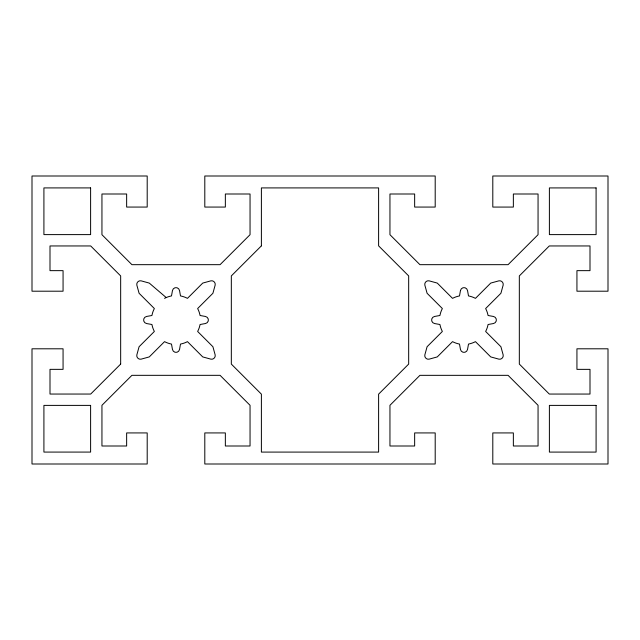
<?xml version="1.0" encoding="UTF-8"?>
<svg xmlns="http://www.w3.org/2000/svg" width="640" height="640" viewBox="0 0 640 640"><rect width="100%" height="100%" fill="white"/><g stroke="black" fill="none" stroke-linecap="round" stroke-linejoin="round"><path stroke-width="0.96" d="M166.208 297.56L149.272 283.088L141.096 280.84A3.6 3.6 0 0 0 136.84 285.096L139.088 293.272L154.368 308.544A24.48 24.48 0 0 0 151.936 315.496L146.568 316.456A3.6 3.6 0 0 0 146.568 323.544L151.936 324.496A24.48 24.48 0 0 0 154.368 331.456L139.088 346.728L136.84 354.904A3.6 3.6 0 0 0 141.096 359.16L149.272 356.912L164.544 341.632A24.48 24.48 0 0 0 171.496 344.064L172.456 349.432A3.6 3.6 0 0 0 179.544 349.432L180.496 344.064A24.48 24.48 0 0 0 187.456 341.632L202.728 356.912L210.904 359.16A3.6 3.6 0 0 0 215.16 354.904L212.912 346.728L197.632 331.456A24.48 24.48 0 0 0 200.064 324.504L205.432 323.544A3.6 3.6 0 0 0 205.432 316.456L200.064 315.496A24.48 24.48 0 0 0 197.632 308.544L212.912 293.272L215.16 285.096A3.6 3.6 0 0 0 210.904 280.84L202.728 283.088L187.456 298.368A24.48 24.48 0 0 0 180.496 295.936L179.544 290.568A3.6 3.6 0 0 0 172.456 290.568L171.496 295.936A24.48 24.48 0 0 0 164.544 298.368M460.456 290.568L459.504 295.936A24.48 24.48 0 0 0 452.544 298.368L437.272 283.088L429.096 280.84A3.6 3.6 0 0 0 424.84 285.096L427.088 293.272L442.368 308.544A24.48 24.48 0 0 0 439.936 315.496L434.568 316.456A3.6 3.6 0 0 0 434.568 323.544L439.936 324.504A24.48 24.48 0 0 0 442.368 331.456L427.088 346.728L424.84 354.904A3.6 3.6 0 0 0 429.096 359.16L437.272 356.912L452.544 341.632A24.48 24.48 0 0 0 459.496 344.064L460.456 349.432A3.6 3.6 0 0 0 467.544 349.432L468.504 344.064A24.48 24.48 0 0 0 475.456 341.632L490.728 356.912L498.904 359.16A3.6 3.6 0 0 0 503.16 354.904L500.912 346.728L485.632 331.456A24.48 24.48 0 0 0 488.064 324.504L493.432 323.544A3.6 3.6 0 0 0 493.432 316.456L488.064 315.504A24.48 24.48 0 0 0 485.632 308.544L500.912 293.272L503.16 285.096A3.6 3.6 0 0 0 498.904 280.84L490.728 283.088L475.456 298.368A24.48 24.48 0 0 0 468.496 295.936L467.544 290.568A3.6 3.6 0 0 0 460.456 290.568M120.664 364.08L90.696 394.048L50 394.048L50 369.352L63.064 369.352L63.064 348.8L32 348.8L32 464L147.2 464L147.2 432.928L126.64 432.928L126.64 446L101.944 446L101.944 405.304L131.92 375.328L220.08 375.328L250.048 405.304L250.048 446L225.352 446L225.352 432.928L204.8 432.928L204.8 464L435.2 464L435.2 432.928L414.648 432.928L414.648 446L389.952 446L389.952 405.304L419.92 375.336L508.08 375.336L538.056 405.304L538.056 446L513.36 446L513.36 432.928L492.8 432.928L492.8 464L608 464L608 348.8L576.936 348.8L576.936 369.36L590 369.36L590 394.056L549.304 394.056L519.328 364.08L519.328 275.92L549.304 245.952L590 245.952L590 270.648L576.936 270.648L576.936 291.2L608 291.2L608 176L492.8 176L492.8 207.072L513.36 207.072L513.36 194L538.056 194L538.056 234.696L508.08 264.672L419.92 264.672L389.952 234.696L389.952 194L414.648 194L414.648 207.064L435.2 207.064L435.2 176L204.8 176L204.8 207.064L225.352 207.064L225.352 194L250.048 194L250.048 234.696L220.08 264.672L131.92 264.672L101.944 234.696L101.944 194L126.64 194L126.64 207.064L147.2 207.064L147.2 176L32 176L32 291.2L63.064 291.2L63.064 270.648L50 270.648L50 245.952L90.696 245.952L120.664 275.92L120.664 364.08M261.392 245.856L231.328 275.92L231.328 364.08L261.392 394.144L261.392 452.088L378.608 452.088L378.608 394.144L408.672 364.08L408.672 275.92L378.608 245.856L378.608 187.912L261.392 187.912L261.392 245.856M90.608 187.912L43.912 187.912L43.912 234.608L90.608 234.608L90.608 187.912M596.088 187.92L549.392 187.92L549.392 234.608L596.088 234.608L596.088 187.92M90.608 405.392L43.912 405.392L43.912 452.08L90.608 452.08L90.608 405.392M596.088 405.392L549.392 405.392L549.392 452.088L596.088 452.088L596.088 405.392"/></g></svg>
